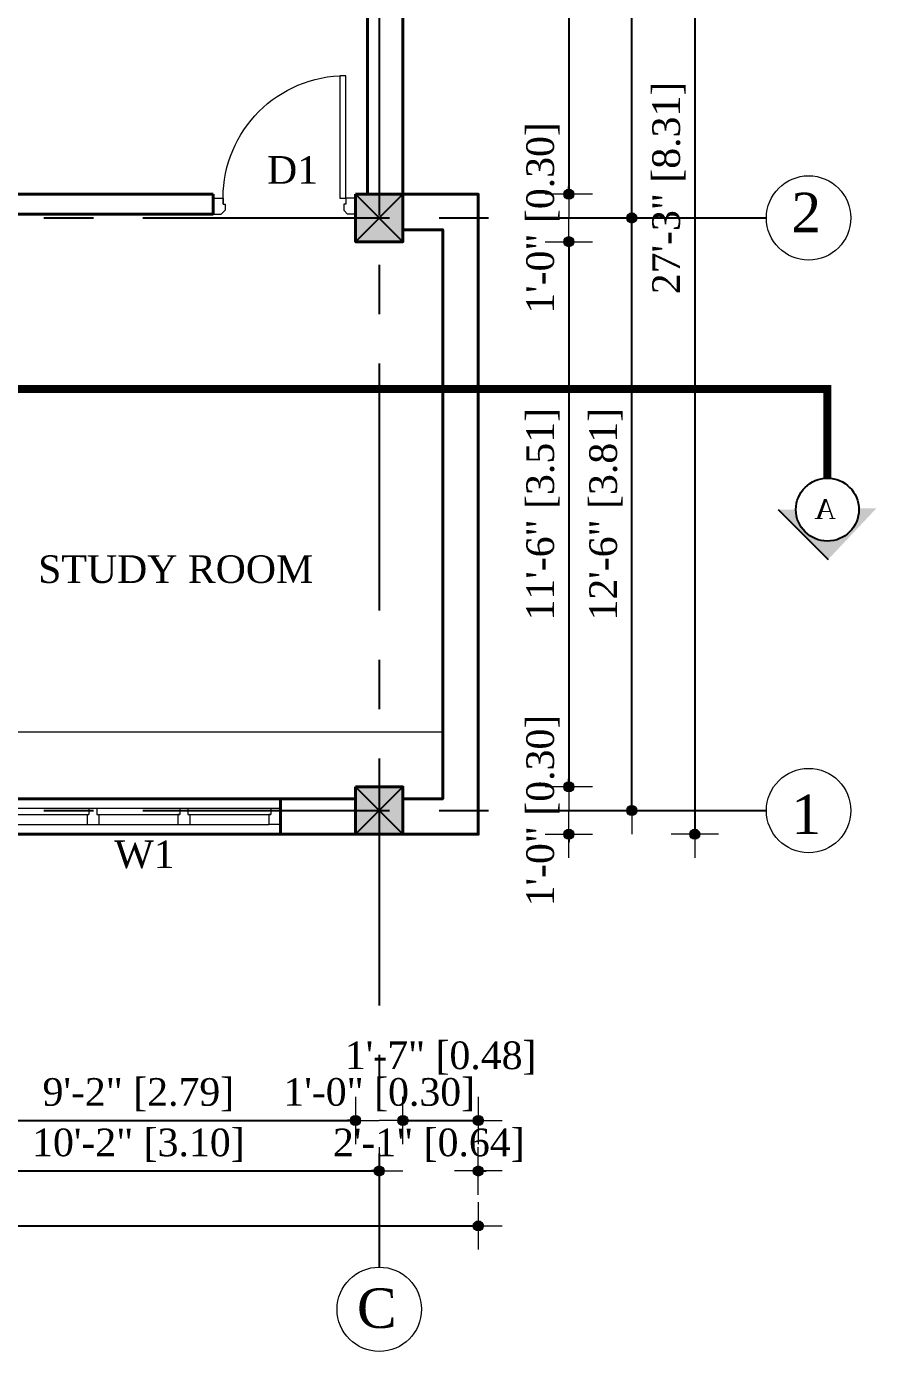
# Model space of a CAD drawing. Header units: feet. Extents: x 4160 to 31260, y -20219 to -1382.
# Drawn here: x 18027.8 to 18242.9, y -7163.8 to -6828.4 of the extents above; entities that cross this region are included whole.
import ezdxf

# ---------------------------------------------------------------- set-up
doc = ezdxf.new("R2010")
doc.units = ezdxf.units.FT
doc.header["$LTSCALE"] = 50
doc.header["$MEASUREMENT"] = 0
doc.header["$PDMODE"] = 34
for name, pattern in [('ACAD_ISO03W100', [30, 12, -18]), ('CENTER', [2, 1.25, -0.25, 0.25, -0.25]), ('HIDDEN', [0.375, 0.25, -0.125])]:
    doc.linetypes.add(name, pattern=pattern)
doc.layers.add('CL', color=253, linetype='CENTER')
doc.layers.add('Text', color=7, linetype='Continuous')
for name, color, linetype, lineweight in [('COLUMN', 145, 'Continuous', 40), ('DIMENISON', 152, 'Continuous', 9), ('DIMENSION', 142, 'Continuous', 13), ('DOOR & WIN', 11, 'Continuous', 25), ('DOOR PLAN', 241, 'Continuous', 13), ('HACTH', 8, 'Continuous', 13), ('Text1', 3, 'Continuous', 25), ('wall', 6, 'Continuous', 40), ('WINDOW FRAME PLAN', 102, 'Continuous', 15)]:
    doc.layers.add(name, color=color, linetype=linetype, lineweight=lineweight)
doc.styles.add('7 INCH', font='times.ttf', dxfattribs={"height": 7})
doc.styles.add('arial', font='times.ttf')
doc.styles.add('NAVARAJ', font='times.ttf', dxfattribs={"height": 9})
doc.dimstyles.new('7 INCH', dxfattribs={"dimscale": 0, "dimtxt": 7, "dimasz": 1, "dimexe": 2, "dimexo": 9, "dimgap": 2, "dimtad": 1, "dimdec": 0, "dimzin": 3, "dimdsep": 46, "dimlunit": 4, "dimtxsty": '7 INCH', "dimblk": 'DIM', "dimcen": 3, "dimdle": 3, "dimse1": 1, "dimse2": 1, "dimclrd": 256, "dimclre": 256, "dimclrt": 7, "dimadec": 1, "dimazin": 2, "dimtfac": 1, "dimtdec": 0, "dimtix": 1, "dimtofl": 0, "dimtmove": 2, "dimatfit": 3, "dimldrblk": 'DIM', "dimfxl": 2, "dimfrac": 2, "dimtolj": 2, "dimtzin": 0, "dimarcsym": 0})

# ---------------------------------------------------------------- blocks, each defined once
blk = doc.blocks.new('A$C151D7C43')
at = {"layer": 'HACTH', "ltscale": 0.1}
h = blk.add_hatch(color=256, dxfattribs=at)
h.dxf.hatch_style = 1
h.paths.add_polyline_path([(-12, 6), (-12, -6), (0, -6), (0, 6)])
at = {"layer": 'CL'}
for points in [[(0, 6), (-12, -6)], [(-12, 6), (0, -6)]]:
    blk.add_lwpolyline(points, dxfattribs=at)
at = {"layer": 'COLUMN'}
blk.add_lwpolyline([(-12, 6), (0, 6), (0, -6), (-12, -6)], close=True, dxfattribs=at)
blk = doc.blocks.new('3ls')
at = {"layer": 'DOOR PLAN'}
for p, q in [((-36, -2.5), (-34, -2.5)), ((-34, -2.5), (-33, -3.5)), ((-2, -2.5), (-3, -3.5)), ((0, -2.5), (-2, -2.5)), ((-36, -6.5), (-33.5, -6.5)), ((-33.5, -6.5), (-33.5, -5)), ((-33.5, -5), (-33, -5)), ((-33, -5), (-33, -3.5)), ((-3, -5), (-3, -3.5)), ((-2.5, -5), (-3, -5)), ((-2.5, -6.5), (-2.5, -5)), ((0, -6.5), (-2.5, -6.5))]:
    blk.add_line(p, q, dxfattribs=at)
blk.add_lwpolyline([(-2.5, -6.5), (-2.5, -37.5), (-4, -37.5), (-4, -6.5)], close=True, dxfattribs=at)
blk.add_arc((-2.5, -6.5), 31.04, 177.2298, 267.2298, dxfattribs=at)
blk = doc.blocks.new('6H')
at = {"layer": 'wall'}
for p, q in [((0, -9), (0, 0)), ((-72, -9), (-72, 0)), ((-72, -9), (-72, 0))]:
    blk.add_line(p, q, dxfattribs=at)
at = {"layer": 'WINDOW FRAME PLAN'}
for p, q in [((-72, -2.5), (-69.5, -2.5)), ((-69.5, -2.5), (-2.5, -2.5)), ((-69.5, -2.5), (-69.5, -4)), ((-48.5, -2.5), (-48.5, -4)), ((-46.5, -2.5), (-46.5, -4)), ((-25.5, -2.5), (-25.5, -4)), ((-23.5, -2.5), (-23.5, -4)), ((0, -2.5), (-2.5, -2.5)), ((-2.5, -2.5), (-2.5, -4)), ((-72, -6.5), (-69, -6.5)), ((-69.5, -4), (-69, -4)), ((-48.5, -4), (-69.5, -4)), ((-69, -4), (-69, -6.5)), ((-3, -6.5), (-69, -6.5)), ((-49, -4), (-49, -6.5)), ((-46.5, -4), (-46, -4)), ((-25.5, -4), (-46.5, -4)), ((-46, -4), (-46, -6.5)), ((-26, -4), (-26, -6.5)), ((-25.5, -4), (-26, -4)), ((-3, -4), (-23.5, -4)), ((-23, -4), (-23, -6.5)), ((-3, -4), (-3, -6.5)), ((-2.5, -4), (-3, -4)), ((0, -6.5), (-3, -6.5))]:
    blk.add_line(p, q, dxfattribs=at)
blk = doc.blocks.new('DIM')
at = {"layer": 'DIMENSION'}
h = blk.add_hatch(color=256, dxfattribs=at)
h.paths.add_polyline_path([(0, 1.28), (0, 0), (1.28, 0, 0.414214)])
h.paths.add_polyline_path([(1.28, 0), (0, 0), (0, -1.28, 0.414214)])
h.paths.add_polyline_path([(0, 0), (-1.28, 0, 0.414214), (0, -1.28)])
h.paths.add_polyline_path([(0, 1.28, 0.414214), (-1.28, 0), (0, 0)])
for p, q in [((0, 6), (0, -6)), ((-6, 0), (6, 0))]:
    blk.add_line(p, q, dxfattribs=at)
blk.add_circle((0, 0), 1.28, dxfattribs=at)
blk = doc.blocks.new('*D89')
at = {"layer": 'Defpoints', "color": 0, "ltscale": 0.1, "transparency": 16777216}
for p in [(18123.05, -6717.73), (18123.05, -6870.9), (18165.02, -6870.9)]:
    blk.add_point(p, dxfattribs=at)
at = {"layer": 'DIMENSION', "lineweight": -2, "ltscale": 0.1, "transparency": 16777216}
blk.add_line((18165.02, -6718.73), (18165.02, -6869.9), dxfattribs=at)
for p, rotation in [((18165.02, -6717.73), 90), ((18165.02, -6870.9), 270)]:
    blk.add_blockref('DIM', p, dxfattribs=dict(at, rotation=rotation))
at = {"layer": 'DIMENSION', "color": 7, "ltscale": 0.1, "transparency": 16777216, "insert": (18158.49, -6794.31), "char_height": 7, "attachment_point": 5, "rotation": 90, "style": '7 INCH'}
blk.add_mtext('\\A2;12\'-9" [3.89]', dxfattribs=at)
blk = doc.blocks.new('*D90')
at = {"layer": 'Defpoints', "color": 0, "ltscale": 0.1, "transparency": 16777216}
for p in [(18123.05, -6870.9), (18123.05, -6882.9), (18165.02, -6882.9)]:
    blk.add_point(p, dxfattribs=at)
at = {"layer": 'DIMENSION', "lineweight": -2, "ltscale": 0.1, "transparency": 16777216}
for p, q in [((18165.02, -6869.9), (18165.02, -6868.9)), ((18165.02, -6883.9), (18165.02, -6884.9))]:
    blk.add_line(p, q, dxfattribs=at)
for p, rotation in [((18165.02, -6870.9), 270), ((18165.02, -6882.9), 90)]:
    blk.add_blockref('DIM', p, dxfattribs=dict(at, rotation=rotation))
at = {"layer": 'DIMENSION', "color": 7, "ltscale": 0.1, "transparency": 16777216, "insert": (18158.49, -6876.9), "char_height": 7, "attachment_point": 5, "rotation": 90, "style": '7 INCH'}
blk.add_mtext('\\A2;1\'-0" [0.30]', dxfattribs=at)
blk = doc.blocks.new('*D91')
at = {"layer": 'Defpoints', "color": 0, "ltscale": 0.1, "transparency": 16777216}
for p in [(18123.05, -6882.9), (18123.05, -7020.9), (18165.02, -7020.9)]:
    blk.add_point(p, dxfattribs=at)
at = {"layer": 'DIMENSION', "lineweight": -2, "ltscale": 0.1, "transparency": 16777216}
blk.add_line((18165.02, -6883.9), (18165.02, -7019.9), dxfattribs=at)
for p, rotation in [((18165.02, -6882.9), 90), ((18165.02, -7020.9), 270)]:
    blk.add_blockref('DIM', p, dxfattribs=dict(at, rotation=rotation))
at = {"layer": 'DIMENSION', "color": 7, "ltscale": 0.1, "transparency": 16777216, "insert": (18158.49, -6951.9), "char_height": 7, "attachment_point": 5, "rotation": 90, "style": '7 INCH'}
blk.add_mtext('\\A2;11\'-6" [3.51]', dxfattribs=at)
blk = doc.blocks.new('*D92')
at = {"layer": 'Defpoints', "color": 0, "ltscale": 0.1, "transparency": 16777216}
for p in [(18123.05, -7020.9), (18123.05, -7032.9), (18165.02, -7032.9)]:
    blk.add_point(p, dxfattribs=at)
at = {"layer": 'DIMENSION', "lineweight": -2, "ltscale": 0.1, "transparency": 16777216}
for p, q in [((18165.02, -7019.9), (18165.02, -7018.9)), ((18165.02, -7033.9), (18165.02, -7034.9))]:
    blk.add_line(p, q, dxfattribs=at)
for p, rotation in [((18165.02, -7020.9), 270), ((18165.02, -7032.9), 90)]:
    blk.add_blockref('DIM', p, dxfattribs=dict(at, rotation=rotation))
at = {"layer": 'DIMENSION', "color": 7, "ltscale": 0.1, "transparency": 16777216, "insert": (18158.49, -7026.9), "char_height": 7, "attachment_point": 5, "rotation": 90, "style": '7 INCH'}
blk.add_mtext('\\A2;1\'-0" [0.30]', dxfattribs=at)
blk = doc.blocks.new('*D93')
at = {"layer": 'Defpoints', "color": 0, "ltscale": 0.1, "transparency": 16777216}
for p in [(18117.05, -6876.9), (18180.96, -6876.9), (18117.05, -7026.9)]:
    blk.add_point(p, dxfattribs=at)
at = {"layer": 'DIMENSION', "lineweight": -2, "ltscale": 0.1, "transparency": 16777216}
blk.add_line((18180.96, -7025.9), (18180.96, -6877.9), dxfattribs=at)
for p, rotation in [((18180.96, -6876.9), 90), ((18180.96, -7026.9), 270)]:
    blk.add_blockref('DIM', p, dxfattribs=dict(at, rotation=rotation))
at = {"layer": 'DIMENSION', "color": 7, "ltscale": 0.1, "transparency": 16777216, "insert": (18174.43, -6951.9), "char_height": 7, "attachment_point": 5, "rotation": 90, "style": '7 INCH'}
blk.add_mtext('\\A2;12\'-6" [3.81]', dxfattribs=at)
blk = doc.blocks.new('*D94')
at = {"layer": 'Defpoints', "color": 0, "ltscale": 0.1, "transparency": 16777216}
for p in [(18117.05, -6711.73), (18180.96, -6711.73), (18117.05, -6876.9)]:
    blk.add_point(p, dxfattribs=at)
at = {"layer": 'DIMENSION', "lineweight": -2, "ltscale": 0.1, "transparency": 16777216}
blk.add_line((18180.96, -6875.9), (18180.96, -6712.73), dxfattribs=at)
for p, rotation in [((18180.96, -6711.73), 90), ((18180.96, -6876.9), 270)]:
    blk.add_blockref('DIM', p, dxfattribs=dict(at, rotation=rotation))
at = {"layer": 'DIMENSION', "color": 7, "ltscale": 0.1, "transparency": 16777216, "insert": (18174.43, -6794.31), "char_height": 7, "attachment_point": 5, "rotation": 90, "style": '7 INCH'}
blk.add_mtext('\\A2;13\'-9" [4.20]', dxfattribs=at)
blk = doc.blocks.new('*D95')
at = {"layer": 'Defpoints', "color": 0, "ltscale": 0.1, "transparency": 16777216}
for p in [(18117.05, -6705.73), (18117.05, -7032.9), (18196.9, -7032.9)]:
    blk.add_point(p, dxfattribs=at)
at = {"layer": 'DIMENSION', "lineweight": -2, "ltscale": 0.1, "transparency": 16777216}
blk.add_line((18196.9, -6706.73), (18196.9, -7031.9), dxfattribs=at)
for p, rotation in [((18196.9, -6705.73), 90), ((18196.9, -7032.9), 270)]:
    blk.add_blockref('DIM', p, dxfattribs=dict(at, rotation=rotation))
at = {"layer": 'DIMENSION', "color": 7, "ltscale": 0.1, "transparency": 16777216, "insert": (18190.37, -6869.31), "char_height": 7, "attachment_point": 5, "rotation": 90, "style": '7 INCH'}
blk.add_mtext('\\A2;27\'-3" [8.31]', dxfattribs=at)
blk = doc.blocks.new('*D81')
at = {"layer": 'Defpoints', "color": 0, "ltscale": 0.1, "transparency": 16777216}
for p in [(18001.11, -7032.9), (18111.05, -7032.9), (18111.05, -7105.37)]:
    blk.add_point(p, dxfattribs=at)
at = {"layer": 'DIMENSION', "lineweight": -2, "ltscale": 0.1, "transparency": 16777216}
blk.add_line((18002.11, -7105.37), (18110.05, -7105.37), dxfattribs=at)
at = {"layer": 'DIMENSION', "lineweight": -2, "ltscale": 0.1, "transparency": 16777216, "rotation": 180}
blk.add_blockref('DIM', (18001.11, -7105.37), dxfattribs=at)
at = {"layer": 'DIMENSION', "lineweight": -2, "ltscale": 0.1, "transparency": 16777216}
blk.add_blockref('DIM', (18111.05, -7105.37), dxfattribs=at)
at = {"layer": 'DIMENSION', "color": 7, "ltscale": 0.1, "transparency": 16777216, "insert": (18056.08, -7098.84), "char_height": 7, "attachment_point": 5, "style": '7 INCH'}
blk.add_mtext('\\A2;9\'-2" [2.79]', dxfattribs=at)
blk = doc.blocks.new('*D82')
at = {"layer": 'Defpoints', "color": 0, "ltscale": 0.1, "transparency": 16777216}
for p in [(18111.05, -7032.9), (18123.05, -7032.9), (18123.05, -7105.37)]:
    blk.add_point(p, dxfattribs=at)
at = {"layer": 'DIMENSION', "lineweight": -2, "ltscale": 0.1, "transparency": 16777216}
for p, q in [((18110.05, -7105.37), (18109.05, -7105.37)), ((18124.05, -7105.37), (18125.05, -7105.37))]:
    blk.add_line(p, q, dxfattribs=at)
blk.add_blockref('DIM', (18111.05, -7105.37), dxfattribs=at)
at = {"layer": 'DIMENSION', "lineweight": -2, "ltscale": 0.1, "transparency": 16777216, "rotation": 180}
blk.add_blockref('DIM', (18123.05, -7105.37), dxfattribs=at)
at = {"layer": 'DIMENSION', "color": 7, "ltscale": 0.1, "transparency": 16777216, "insert": (18117.05, -7098.84), "char_height": 7, "attachment_point": 5, "style": '7 INCH'}
blk.add_mtext('\\A2;1\'-0" [0.30]', dxfattribs=at)
blk = doc.blocks.new('*D83')
at = {"layer": 'Defpoints', "color": 0, "ltscale": 0.1, "transparency": 16777216}
for p in [(18123.05, -7032.9), (18142.12, -7032.9), (18142.12, -7105.37)]:
    blk.add_point(p, dxfattribs=at)
at = {"layer": 'DIMENSION', "lineweight": -2, "ltscale": 0.1, "transparency": 16777216}
blk.add_line((18124.05, -7105.37), (18141.12, -7105.37), dxfattribs=at)
at = {"layer": 'DIMENSION', "lineweight": -2, "ltscale": 0.1, "transparency": 16777216, "rotation": 180}
blk.add_blockref('DIM', (18123.05, -7105.37), dxfattribs=at)
at = {"layer": 'DIMENSION', "lineweight": -2, "ltscale": 0.1, "transparency": 16777216}
blk.add_blockref('DIM', (18142.12, -7105.37), dxfattribs=at)
at = {"layer": 'DIMENSION', "color": 7, "ltscale": 0.1, "transparency": 16777216, "insert": (18132.59, -7089.57), "char_height": 7, "attachment_point": 5, "style": '7 INCH'}
blk.add_mtext('\\A2;1\'-7" [0.48]', dxfattribs=at)
blk = doc.blocks.new('*D85')
at = {"layer": 'Defpoints', "color": 0, "ltscale": 0.1, "transparency": 16777216}
for p in [(17995.11, -7032.9), (18117.05, -7032.9), (18117.05, -7118.14)]:
    blk.add_point(p, dxfattribs=at)
at = {"layer": 'DIMENSION', "lineweight": -2, "ltscale": 0.1, "transparency": 16777216}
blk.add_line((17996.11, -7118.14), (18116.05, -7118.14), dxfattribs=at)
at = {"layer": 'DIMENSION', "lineweight": -2, "ltscale": 0.1, "transparency": 16777216, "rotation": 180}
blk.add_blockref('DIM', (17995.11, -7118.14), dxfattribs=at)
at = {"layer": 'DIMENSION', "lineweight": -2, "ltscale": 0.1, "transparency": 16777216}
blk.add_blockref('DIM', (18117.05, -7118.14), dxfattribs=at)
at = {"layer": 'DIMENSION', "color": 7, "ltscale": 0.1, "transparency": 16777216, "insert": (18056.08, -7111.62), "char_height": 7, "attachment_point": 5, "style": '7 INCH'}
blk.add_mtext('\\A2;10\'-2" [3.10]', dxfattribs=at)
blk = doc.blocks.new('*D64')
at = {"layer": 'Defpoints', "color": 0, "ltscale": 0.1, "transparency": 16777216}
for p in [(18117.05, -7032.9), (18142.12, -7032.9), (18142.12, -7118.14)]:
    blk.add_point(p, dxfattribs=at)
at = {"layer": 'DIMENSION', "lineweight": -2, "ltscale": 0.1, "transparency": 16777216}
for p, q in [((18116.05, -7118.14), (18115.05, -7118.14)), ((18143.12, -7118.14), (18144.12, -7118.14))]:
    blk.add_line(p, q, dxfattribs=at)
blk.add_blockref('DIM', (18117.05, -7118.14), dxfattribs=at)
at = {"layer": 'DIMENSION', "lineweight": -2, "ltscale": 0.1, "transparency": 16777216, "rotation": 180}
blk.add_blockref('DIM', (18142.12, -7118.14), dxfattribs=at)
at = {"layer": 'DIMENSION', "color": 7, "ltscale": 0.1, "transparency": 16777216, "insert": (18129.59, -7111.62), "char_height": 7, "attachment_point": 5, "style": '7 INCH'}
blk.add_mtext('\\A2;2\'-1" [0.64]', dxfattribs=at)
blk = doc.blocks.new('*D65')
at = {"layer": 'Defpoints', "color": 0, "ltscale": 0.1, "transparency": 16777216}
for p in [(17849.17, -7032.9), (18142.12, -7032.9), (18142.12, -7132.04)]:
    blk.add_point(p, dxfattribs=at)
at = {"layer": 'DIMENSION', "lineweight": -2, "ltscale": 0.1, "transparency": 16777216}
blk.add_line((17850.17, -7132.04), (18141.12, -7132.04), dxfattribs=at)
at = {"layer": 'DIMENSION', "lineweight": -2, "ltscale": 0.1, "transparency": 16777216, "rotation": 180}
blk.add_blockref('DIM', (17849.17, -7132.04), dxfattribs=at)
at = {"layer": 'DIMENSION', "lineweight": -2, "ltscale": 0.1, "transparency": 16777216}
blk.add_blockref('DIM', (18142.12, -7132.04), dxfattribs=at)
at = {"layer": 'DIMENSION', "color": 7, "ltscale": 0.1, "transparency": 16777216, "insert": (17995.64, -7125.51), "char_height": 7, "attachment_point": 5, "style": '7 INCH'}
blk.add_mtext('\\A2;24\'-5" [7.44]', dxfattribs=at)

msp = doc.modelspace()

# ---------------------------------------------------------------- hatches: boundary and pattern name
at = {"layer": 'DOOR & WIN', "linetype": 'ACAD_ISO03W100', "ltscale": 0.3}
msp.add_hatch(color=256, dxfattribs=at).paths.add_polyline_path([(18242.91, -6950.36), (18238.44, -6950.36, -0.428023), (18230.48, -6958.7, -0.414214), (18222.51, -6950.73), (18218.04, -6950.73), (18230.67, -6963.36)])

# ---------------------------------------------------------------- linework, layer by layer
msp.add_line((18123.05, -7023.9), (18123.05, -7032.9))
msp.add_lwpolyline([(18114.05, -6870.9), (18123.05, -6870.9)])
at = {"layer": 'CL'}
for p, q in [((18117.05, -6613.74), (18117.05, -7142.47)), ((17757.18, -6876.9), (18215.04, -6876.9)), ((17757.18, -7026.9), (18215.04, -7026.9))]:
    msp.add_line(p, q, dxfattribs=at)
at = {"layer": 'DIMENISON'}
for centre in [(18225.72, -6876.9), (18225.72, -7026.9), (18117.05, -7153.15)]:
    msp.add_circle(centre, 10.68, dxfattribs=at)
at = {"layer": 'DIMENSION', "ltscale": 0.1}
msp.add_lwpolyline([(17994.11, -6918.9), (18006.94, -6918.9), (18006.94, -7006.95), (18133.12, -7006.95)], dxfattribs=at)
at = {"layer": 'DOOR & WIN', "linetype": 'ACAD_ISO03W100', "ltscale": 0.3}
msp.add_line((18218.04, -6950.73), (18230.67, -6963.36), dxfattribs=at)
at = {"layer": 'DOOR & WIN', "linetype": 'HIDDEN', "ltscale": 0.01, "const_width": 2}
msp.add_lwpolyline([(18230.48, -6942.76), (18230.48, -6920.22), (17747.95, -6920.22), (17747.95, -6947.21)], dxfattribs=at)
at = {"layer": 'DOOR & WIN', "ltscale": 0.3}
msp.add_circle((18230.48, -6950.73), 7.97, dxfattribs=at)
at = {"layer": 'wall'}
for p, q in [((18123.05, -6705.73), (18123.05, -6870.9)), ((18114.05, -6717.73), (18114.05, -6870.9)), ((18075.05, -6870.9), (17989.11, -6870.9)), ((18111.05, -7023.9), (18001.11, -7023.9)), ((18111.05, -7032.9), (18002.17, -7032.9))]:
    msp.add_line(p, q, dxfattribs=at)
at = {"layer": 'wall', "ltscale": 0.1}
msp.add_line((18075.05, -6870.9), (18075.05, -6875.9), dxfattribs=at)
at = {"layer": 'wall'}
for points in [[(18114.05, -6870.9), (18142.12, -6870.9), (18142.12, -7032.9), (18123.05, -7032.9)], [(18075.05, -6875.9), (18001.11, -6875.9)], [(18123.05, -6879.9), (18133.12, -6879.9), (18133.12, -7023.9), (18123.05, -7023.9)]]:
    msp.add_lwpolyline(points, dxfattribs=at)

# ---------------------------------------------------------------- block references
at = {"layer": 'DIMENSION', "ltscale": 2, "xscale": -1}
msp.add_blockref('6H', (18020.08, -7023.9), dxfattribs=at)
at = {"layer": 'wall', "ltscale": 2, "xscale": -1, "rotation": 180}
msp.add_blockref('3ls', (18111.05, -6878.4), dxfattribs=at)
at = {"layer": 'wall', "ltscale": 0.1}
for p in [(18123.05, -6876.9), (18123.05, -7026.9)]:
    msp.add_blockref('A$C151D7C43', p, dxfattribs=at)

# ---------------------------------------------------------------- texts
at = {"layer": 'DOOR & WIN', "linetype": 'ACAD_ISO03W100', "ltscale": 0.3, "style": '7 INCH', "text_generation_flag": 2}
msp.add_text('A', height=5, dxfattribs=at).set_placement((18232.63, -6953.11))
at = {"layer": 'Text', "ltscale": 2, "style": '7 INCH'}
for s, p in [('D1', (18088.64, -6868.23)), ('W1', (18050, -7041.48))]:
    msp.add_text(s, height=7, dxfattribs=at).set_placement(p)
at = {"layer": 'Text', "style": 'NAVARAJ'}
msp.add_text('STUDY ROOM', height=7, dxfattribs=at).set_placement((18030.71, -6969.29))
at = {"layer": 'Text1', "lineweight": 30, "char_height": 10, "width": 17.5966, "attachment_point": 2, "style": 'arial'}
for s, insert in [('2', (18225.11, -6870.51)), ('1', (18225.11, -7022.86)), ('C', (18116.44, -7147.85))]:
    msp.add_mtext(s, dxfattribs=dict(at, insert=insert))

# ---------------------------------------------------------------- dimensions: what is measured, and where the dimension line sits
at = {"layer": 'DIMENSION', "ltscale": 0.1}
for base, p1, p2, picture, middle in [((18196.9, -7032.9), (18117.05, -6705.73), (18117.05, -7032.9), '*D95', (18190.37, -6869.31)), ((18180.96, -6711.73), (18117.05, -6876.9), (18117.05, -6711.73), '*D94', (18174.43, -6794.31)), ((18165.02, -6870.9), (18123.05, -6717.73), (18123.05, -6870.9), '*D89', (18158.49, -6794.31)), ((18165.02, -6882.9), (18123.05, -6870.9), (18123.05, -6882.9), '*D90', (18158.49, -6876.9)), ((18180.96, -6876.9), (18117.05, -7026.9), (18117.05, -6876.9), '*D93', (18174.43, -6951.9)), ((18165.02, -7020.9), (18123.05, -6882.9), (18123.05, -7020.9), '*D91', (18158.49, -6951.9)), ((18165.02, -7032.9), (18123.05, -7020.9), (18123.05, -7032.9), '*D92', (18158.49, -7026.9))]:
    dim = msp.add_linear_dim(base=base, p1=p1, p2=p2, angle=90, dimstyle='7 INCH', override={"dimscale": 1}, dxfattribs=at)
    dim.commit()
    dim.dimension.update_dxf_attribs({"geometry": picture, "text_midpoint": middle})
for base, p1, p2, picture, middle in [((18142.12, -7132.04), (17849.17, -7032.9), (18142.12, -7032.9), '*D65', (17995.64, -7125.51)), ((18117.05, -7118.14), (17995.11, -7032.9), (18117.05, -7032.9), '*D85', (18056.08, -7111.62)), ((18111.05, -7105.37), (18001.11, -7032.9), (18111.05, -7032.9), '*D81', (18056.08, -7098.84)), ((18123.05, -7105.37), (18111.05, -7032.9), (18123.05, -7032.9), '*D82', (18117.05, -7098.84)), ((18142.12, -7118.14), (18117.05, -7032.9), (18142.12, -7032.9), '*D64', (18129.59, -7111.62))]:
    dim = msp.add_linear_dim(base=base, p1=p1, p2=p2, dimstyle='7 INCH', override={"dimscale": 1}, dxfattribs=at)
    dim.commit()
    dim.dimension.update_dxf_attribs({"geometry": picture, "text_midpoint": middle})
dim = msp.add_linear_dim(base=(18142.12, -7105.37), p1=(18123.05, -7032.9), p2=(18142.12, -7032.9), dimstyle='7 INCH', override={"dimscale": 1}, dxfattribs=at)
dim.commit()
dim.dimension.update_dxf_attribs({"geometry": '*D83', "text_midpoint": (18132.59, -7089.57), "dimtype": 160})

doc.saveas('drawing.dxf')
